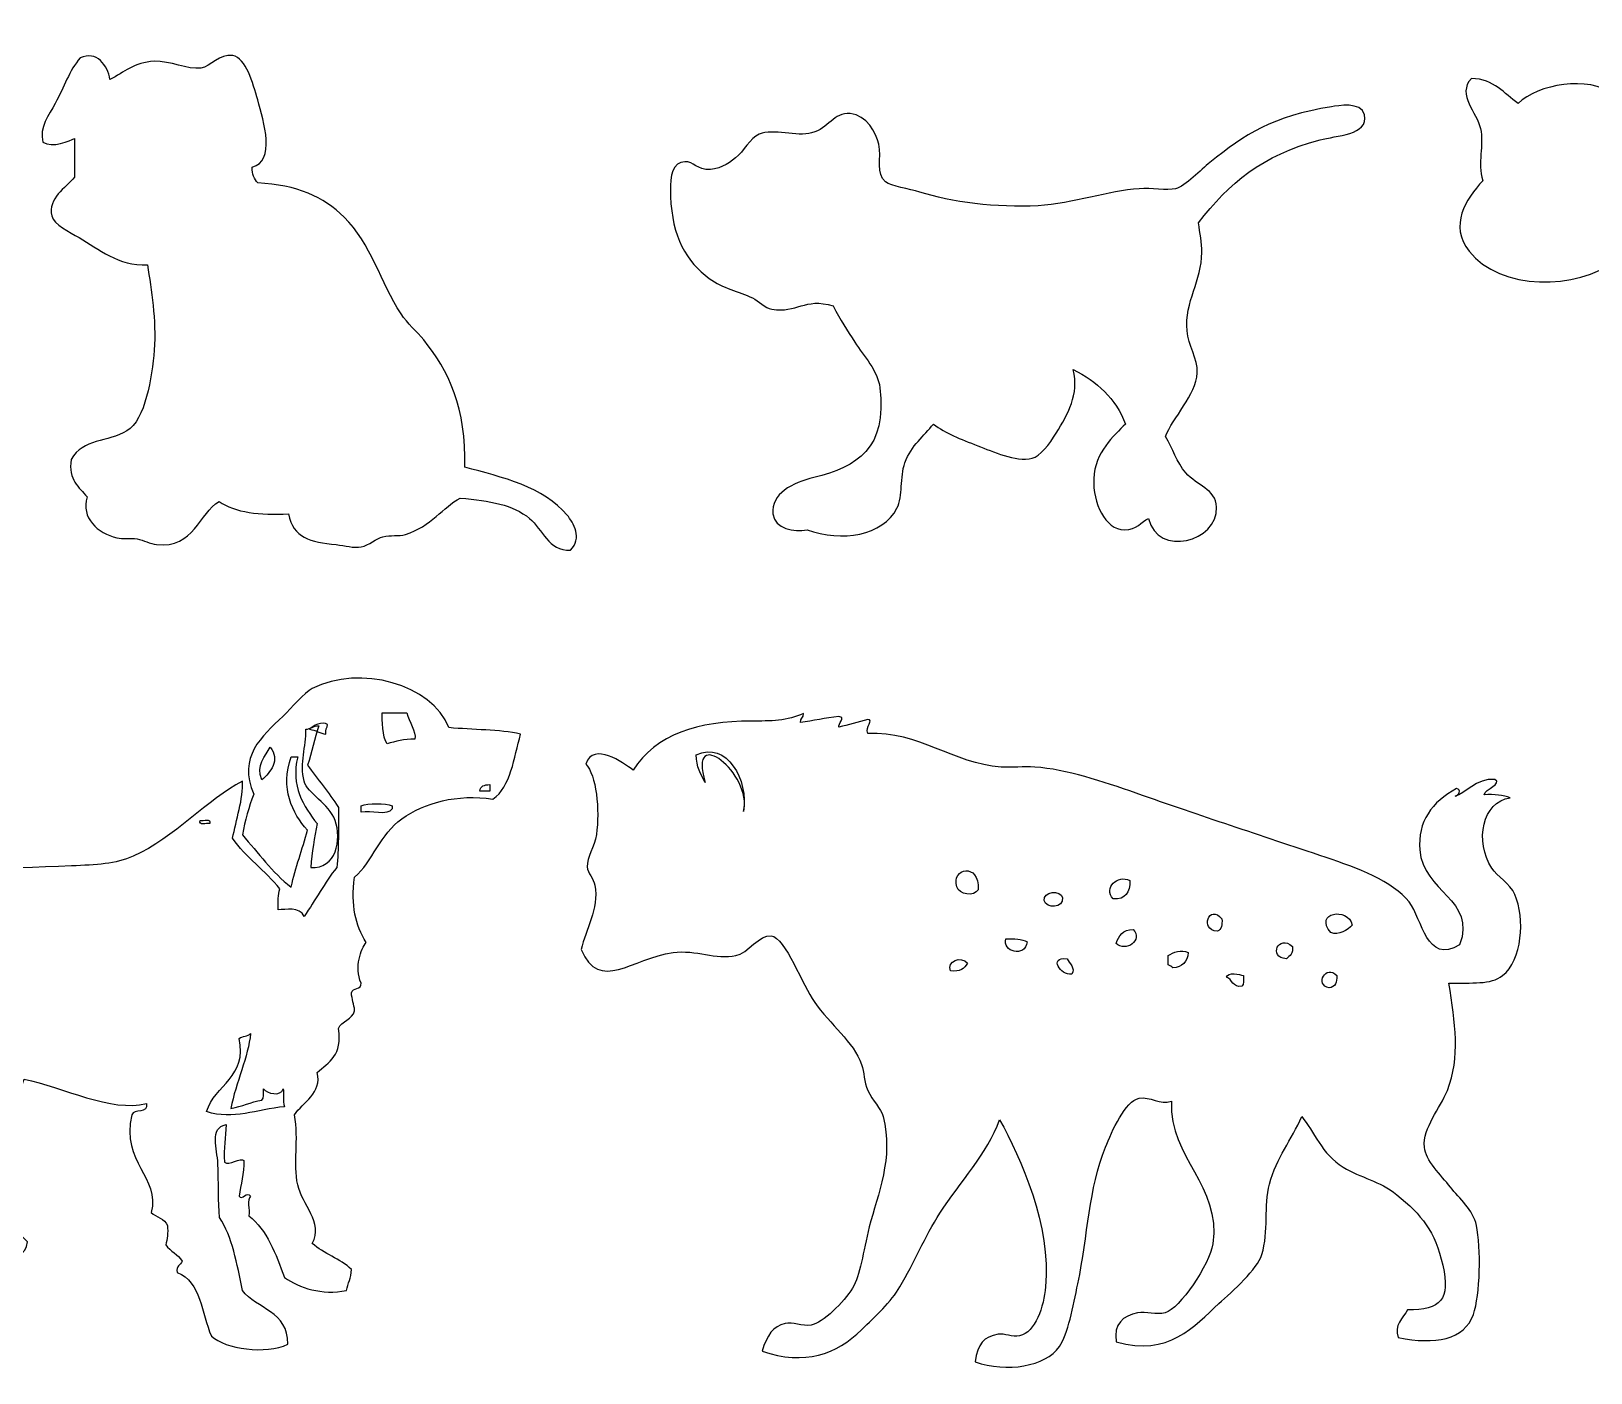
# Model space of a CAD drawing. Header units: centimetres. Extents: x -66 to 65, y -66 to 66.
# Drawn here: x -20.33 to -9.6, y 49.52 to 58.75 of the extents above; entities that cross this region are included whole.
import ezdxf

# ---------------------------------------------------------------- set-up
doc = ezdxf.new("R2010")
doc.units = ezdxf.units.CM
doc.header["$MEASUREMENT"] = 0
doc.layers.add('Layer 1', color=7, linetype='Continuous')

msp = doc.modelspace()

# ---------------------------------------------------------------- linework, layer by layer
at = {"layer": 'Layer 1'}
for points, knots in [([(-6.66315, 56.77375), (-6.68284, 56.62116), (-6.76234, 56.51335), (-6.72575, 56.3669), (-6.72575, 56.3669), (-6.68993, 56.2236), (-6.42024, 56.19564), (-6.4128, 56.03046), (-6.4128, 56.03046), (-6.40978, 55.96402), (-6.46527, 55.94029), (-6.49887, 55.88182), (-6.49887, 55.88182), (-6.53932, 55.81133), (-6.52408, 55.75839), (-6.59274, 55.72535), (-6.59274, 55.72535), (-6.66711, 55.6895), (-6.76019, 55.70442), (-6.81962, 55.73318), (-6.81962, 55.73318), (-7.04549, 55.84235), (-7.03311, 56.24973), (-7.0387, 56.57818), (-7.0387, 56.57818), (-7.16104, 56.65144), (-7.27984, 56.72823), (-7.38298, 56.82072), (-7.38298, 56.82072), (-7.41224, 56.67078), (-7.50027, 56.61202), (-7.50815, 56.46864), (-7.50815, 56.46864), (-7.51331, 56.375), (-7.44396, 56.29817), (-7.46121, 56.19477), (-7.46121, 56.19477), (-7.47677, 56.10148), (-7.61417, 56.02491), (-7.68809, 55.96003), (-7.68809, 55.96003), (-7.77299, 55.8856), (-7.85102, 55.7776), (-7.9463, 55.75662), (-7.9463, 55.75662), (-8.07134, 55.72908), (-8.17392, 55.78906), (-8.18104, 55.85833), (-8.18104, 55.85833), (-8.1907, 55.9522), (-8.07415, 56.04883), (-8.00888, 56.10868), (-8.00888, 56.10868), (-7.89651, 56.21187), (-7.71641, 56.30664), (-7.75853, 56.54683), (-7.75853, 56.54683), (-7.76948, 56.60932), (-7.82523, 56.6402), (-7.8524, 56.6955), (-7.8524, 56.6955), (-7.88682, 56.76554), (-7.89225, 56.82962), (-7.915, 56.93024), (-7.915, 56.93024), (-8.02372, 56.84594), (-8.17942, 56.74088), (-8.36098, 56.70333), (-8.36098, 56.70333), (-8.40517, 56.54334), (-8.47692, 56.41351), (-8.44702, 56.24954), (-8.44702, 56.24954), (-8.42411, 56.12386), (-8.31042, 56.02713), (-8.29838, 55.92093), (-8.29838, 55.92093), (-8.29076, 55.8537), (-8.3224, 55.71966), (-8.36098, 55.67839), (-8.36098, 55.67839), (-8.39032, 55.64693), (-8.43218, 55.64431), (-8.47832, 55.61579), (-8.47832, 55.61579), (-8.63927, 55.51631), (-8.78452, 55.27334), (-8.95563, 55.20897), (-8.95563, 55.20897), (-9.13875, 55.17963), (-9.24458, 55.23291), (-9.32332, 55.32631), (-9.32332, 55.32631), (-9.46982, 55.50001), (-9.31292, 55.57946), (-9.16685, 55.69405), (-9.16685, 55.69405), (-9.08197, 55.76059), (-8.96434, 55.84153), (-8.93994, 55.92096), (-8.93994, 55.92096), (-8.92631, 55.9653), (-8.91724, 56.04727), (-8.93213, 56.10873), (-8.93213, 56.10873), (-8.94838, 56.17578), (-9.0449, 56.22938), (-9.0886, 56.2965), (-9.0886, 56.2965), (-9.17536, 56.42977), (-9.20941, 56.67078), (-9.12773, 56.85202), (-9.12773, 56.85202), (-9.19507, 56.95965), (-9.31445, 57.08245), (-9.42504, 57.1728), (-9.42504, 57.1728), (-9.69007, 56.96383), (-10.223, 56.96481), (-10.43435, 57.2354), (-10.43435, 57.2354), (-10.57283, 57.4128), (-10.45824, 57.59161), (-10.34045, 57.72049), (-10.34045, 57.72049), (-10.37805, 57.84717), (-10.33061, 57.95989), (-10.35609, 58.08043), (-10.35609, 58.08043), (-10.37927, 58.19005), (-10.5222, 58.3094), (-10.41866, 58.42468), (-10.41866, 58.42468), (-10.26049, 58.41854), (-10.19398, 58.3208), (-10.09788, 58.25254), (-10.09788, 58.25254), (-9.95627, 58.38399), (-9.62306, 58.44619), (-9.43285, 58.31514), (-9.43285, 58.31514), (-9.3652, 58.38573), (-9.33858, 58.49736), (-9.19028, 58.48728), (-9.19028, 58.48728), (-9.09744, 58.36401), (-9.23484, 58.24947), (-9.2138, 58.1117), (-9.2138, 58.1117), (-9.20113, 58.02907), (-9.04267, 57.9198), (-8.94776, 57.90829), (-8.94776, 57.90829), (-8.85635, 57.89718), (-8.71818, 57.9366), (-8.59563, 57.95523), (-8.59563, 57.95523), (-8.37767, 57.98841), (-8.12427, 58.03548), (-7.86803, 58.01783), (-7.86803, 58.01783), (-7.70592, 58.00666), (-7.57664, 57.95668), (-7.39855, 57.97089), (-7.39855, 57.97089), (-7.30957, 57.97801), (-7.12952, 58.00029), (-7.0543, 58.02566), (-7.0543, 58.02566), (-6.97458, 58.05257), (-6.83253, 58.18277), (-6.75699, 58.23693), (-6.75699, 58.23693), (-6.54702, 58.38737), (-6.36705, 58.50093), (-6.1154, 58.61245), (-6.1154, 58.61245), (-6.00343, 58.66209), (-5.86516, 58.739), (-5.73985, 58.74546), (-5.73985, 58.74546), (-5.66817, 58.74916), (-5.62166, 58.72395), (-5.6147, 58.68286), (-5.6147, 58.68286), (-5.59877, 58.58896), (-5.80152, 58.53199), (-5.88074, 58.49509), (-5.88074, 58.49509), (-6.09717, 58.39423), (-6.26899, 58.30938), (-6.47539, 58.18995), (-6.47539, 58.18995), (-6.61705, 58.10793), (-6.80234, 58.0376), (-6.79614, 57.83004), (-6.79614, 57.83004), (-6.79326, 57.73326), (-6.71335, 57.63155), (-6.7179, 57.51709), (-6.7179, 57.51709), (-6.72396, 57.36495), (-6.82738, 57.24809), (-6.804, 57.07111), (-6.804, 57.07111), (-6.78843, 56.95319), (-6.70119, 56.90208), (-6.66315, 56.77375)], [0, 0, 0, 0, 0.01886792, 0.01886792, 0.01886792, 0.01886792, 0.03773585, 0.03773585, 0.03773585, 0.03773585, 0.05660377, 0.05660377, 0.05660377, 0.05660377, 0.0754717, 0.0754717, 0.0754717, 0.0754717, 0.09433962, 0.09433962, 0.09433962, 0.09433962, 0.11320755, 0.11320755, 0.11320755, 0.11320755, 0.13207547, 0.13207547, 0.13207547, 0.13207547, 0.1509434, 0.1509434, 0.1509434, 0.1509434, 0.16981132, 0.16981132, 0.16981132, 0.16981132, 0.18867925, 0.18867925, 0.18867925, 0.18867925, 0.20754717, 0.20754717, 0.20754717, 0.20754717, 0.22641509, 0.22641509, 0.22641509, 0.22641509, 0.24528302, 0.24528302, 0.24528302, 0.24528302, 0.26415094, 0.26415094, 0.26415094, 0.26415094, 0.28301887, 0.28301887, 0.28301887, 0.28301887, 0.30188679, 0.30188679, 0.30188679, 0.30188679, 0.32075472, 0.32075472, 0.32075472, 0.32075472, 0.33962264, 0.33962264, 0.33962264, 0.33962264, 0.35849057, 0.35849057, 0.35849057, 0.35849057, 0.37735849, 0.37735849, 0.37735849, 0.37735849, 0.39622642, 0.39622642, 0.39622642, 0.39622642, 0.41509434, 0.41509434, 0.41509434, 0.41509434, 0.43396226, 0.43396226, 0.43396226, 0.43396226, 0.45283019, 0.45283019, 0.45283019, 0.45283019, 0.47169811, 0.47169811, 0.47169811, 0.47169811, 0.49056604, 0.49056604, 0.49056604, 0.49056604, 0.50943396, 0.50943396, 0.50943396, 0.50943396, 0.52830189, 0.52830189, 0.52830189, 0.52830189, 0.54716981, 0.54716981, 0.54716981, 0.54716981, 0.56603774, 0.56603774, 0.56603774, 0.56603774, 0.58490566, 0.58490566, 0.58490566, 0.58490566, 0.60377358, 0.60377358, 0.60377358, 0.60377358, 0.62264151, 0.62264151, 0.62264151, 0.62264151, 0.64150943, 0.64150943, 0.64150943, 0.64150943, 0.66037736, 0.66037736, 0.66037736, 0.66037736, 0.67924528, 0.67924528, 0.67924528, 0.67924528, 0.69811321, 0.69811321, 0.69811321, 0.69811321, 0.71698113, 0.71698113, 0.71698113, 0.71698113, 0.73584906, 0.73584906, 0.73584906, 0.73584906, 0.75471698, 0.75471698, 0.75471698, 0.75471698, 0.77358491, 0.77358491, 0.77358491, 0.77358491, 0.79245283, 0.79245283, 0.79245283, 0.79245283, 0.81132075, 0.81132075, 0.81132075, 0.81132075, 0.83018868, 0.83018868, 0.83018868, 0.83018868, 0.8490566, 0.8490566, 0.8490566, 0.8490566, 0.86792453, 0.86792453, 0.86792453, 0.86792453, 0.88679245, 0.88679245, 0.88679245, 0.88679245, 0.90566038, 0.90566038, 0.90566038, 0.90566038, 0.9245283, 0.9245283, 0.9245283, 0.9245283, 0.94339623, 0.94339623, 0.94339623, 0.94339623, 0.96226415, 0.96226415, 0.96226415, 0.96226415, 1, 1, 1, 1]), ([(-19.7842, 58.41681), (-19.68461, 58.46605), (-19.61939, 58.53643), (-19.47906, 58.54198), (-19.47906, 58.54198), (-19.36796, 58.5464), (-19.25012, 58.48271), (-19.15828, 58.49507), (-19.15828, 58.49507), (-19.08851, 58.50444), (-19.03043, 58.5972), (-18.93923, 58.58111), (-18.93923, 58.58111), (-18.84811, 58.56508), (-18.80001, 58.39267), (-18.76709, 58.27599), (-18.76709, 58.27599), (-18.72476, 58.12581), (-18.64155, 57.85274), (-18.80622, 57.81437), (-18.80622, 57.81437), (-18.80715, 57.76389), (-18.7895, 57.73198), (-18.76709, 57.70483), (-18.76709, 57.70483), (-18.49674, 57.69216), (-18.31275, 57.60887), (-18.17247, 57.47009), (-18.17247, 57.47009), (-17.98972, 57.28933), (-17.92138, 57.01995), (-17.78126, 56.80506), (-17.78126, 56.80506), (-17.73652, 56.73643), (-17.67244, 56.68372), (-17.62479, 56.62509), (-17.62479, 56.62509), (-17.45665, 56.41808), (-17.32951, 56.15381), (-17.34311, 55.74879), (-17.34311, 55.74879), (-17.08676, 55.68288), (-16.79833, 55.61216), (-16.63897, 55.42018), (-16.63897, 55.42018), (-16.5933, 55.3652), (-16.53258, 55.26222), (-16.61545, 55.17764), (-16.61545, 55.17764), (-16.76732, 55.17359), (-16.80825, 55.32255), (-16.89713, 55.39674), (-16.89713, 55.39674), (-17.01339, 55.49371), (-17.16695, 55.51623), (-17.37439, 55.53758), (-17.37439, 55.53758), (-17.49231, 55.47638), (-17.5746, 55.34065), (-17.74997, 55.2872), (-17.74997, 55.2872), (-17.79855, 55.27238), (-17.8521, 55.2849), (-17.90644, 55.27156), (-17.90644, 55.27156), (-17.95174, 55.26042), (-18.00108, 55.2102), (-18.05508, 55.20113), (-18.05508, 55.20113), (-18.10723, 55.19232), (-18.16623, 55.21013), (-18.22722, 55.21677), (-18.22722, 55.21677), (-18.40714, 55.23632), (-18.52326, 55.26191), (-18.55583, 55.42804), (-18.55583, 55.42804), (-18.75218, 55.41947), (-18.92323, 55.43619), (-19.03309, 55.51408), (-19.03309, 55.51408), (-19.16686, 55.43518), (-19.20528, 55.18991), (-19.46343, 55.21677), (-19.46343, 55.21677), (-19.50759, 55.22137), (-19.55053, 55.24807), (-19.59644, 55.2559), (-19.59644, 55.2559), (-19.64621, 55.26445), (-19.69375, 55.25315), (-19.73728, 55.26373), (-19.73728, 55.26373), (-19.86746, 55.29532), (-19.98506, 55.39846), (-19.94069, 55.54541), (-19.94069, 55.54541), (-19.99583, 55.61288), (-20.07174, 55.65952), (-20.05025, 55.80359), (-20.05025, 55.80359), (-19.96783, 55.94723), (-19.80062, 55.91905), (-19.6669, 55.9992), (-19.6669, 55.9992), (-19.54204, 56.07402), (-19.4927, 56.36792), (-19.47907, 56.55472), (-19.47907, 56.55472), (-19.46375, 56.76506), (-19.49838, 56.96649), (-19.52601, 57.14154), (-19.52601, 57.14154), (-19.72662, 57.13342), (-19.86208, 57.24997), (-19.99549, 57.32931), (-19.99549, 57.32931), (-20.06148, 57.3686), (-20.16929, 57.4176), (-20.18326, 57.47801), (-20.18326, 57.47801), (-20.21152, 57.60051), (-20.09097, 57.67052), (-20.02679, 57.74402), (-20.02679, 57.74402), (-20.02679, 57.83268), (-20.02679, 57.92134), (-20.02679, 58.01006), (-20.02679, 58.01006), (-20.05952, 57.99662), (-20.17768, 57.94132), (-20.24584, 57.98656), (-20.24584, 57.98656), (-20.27026, 58.08348), (-20.20367, 58.17481), (-20.1598, 58.2526), (-20.1598, 58.2526), (-20.09693, 58.36402), (-20.06537, 58.47927), (-19.98764, 58.56558), (-19.98764, 58.56558), (-19.87742, 58.61811), (-19.79585, 58.51413), (-19.7842, 58.41681)], [0, 0, 0, 0, 0.02702703, 0.02702703, 0.02702703, 0.02702703, 0.05405405, 0.05405405, 0.05405405, 0.05405405, 0.08108108, 0.08108108, 0.08108108, 0.08108108, 0.10810811, 0.10810811, 0.10810811, 0.10810811, 0.13513514, 0.13513514, 0.13513514, 0.13513514, 0.16216216, 0.16216216, 0.16216216, 0.16216216, 0.18918919, 0.18918919, 0.18918919, 0.18918919, 0.21621622, 0.21621622, 0.21621622, 0.21621622, 0.24324324, 0.24324324, 0.24324324, 0.24324324, 0.27027027, 0.27027027, 0.27027027, 0.27027027, 0.2972973, 0.2972973, 0.2972973, 0.2972973, 0.32432432, 0.32432432, 0.32432432, 0.32432432, 0.35135135, 0.35135135, 0.35135135, 0.35135135, 0.37837838, 0.37837838, 0.37837838, 0.37837838, 0.40540541, 0.40540541, 0.40540541, 0.40540541, 0.43243243, 0.43243243, 0.43243243, 0.43243243, 0.45945946, 0.45945946, 0.45945946, 0.45945946, 0.48648649, 0.48648649, 0.48648649, 0.48648649, 0.51351351, 0.51351351, 0.51351351, 0.51351351, 0.54054054, 0.54054054, 0.54054054, 0.54054054, 0.56756757, 0.56756757, 0.56756757, 0.56756757, 0.59459459, 0.59459459, 0.59459459, 0.59459459, 0.62162162, 0.62162162, 0.62162162, 0.62162162, 0.64864865, 0.64864865, 0.64864865, 0.64864865, 0.67567568, 0.67567568, 0.67567568, 0.67567568, 0.7027027, 0.7027027, 0.7027027, 0.7027027, 0.72972973, 0.72972973, 0.72972973, 0.72972973, 0.75675676, 0.75675676, 0.75675676, 0.75675676, 0.78378378, 0.78378378, 0.78378378, 0.78378378, 0.81081081, 0.81081081, 0.81081081, 0.81081081, 0.83783784, 0.83783784, 0.83783784, 0.83783784, 0.86486486, 0.86486486, 0.86486486, 0.86486486, 0.89189189, 0.89189189, 0.89189189, 0.89189189, 0.91891892, 0.91891892, 0.91891892, 0.91891892, 0.94594595, 0.94594595, 0.94594595, 0.94594595, 1, 1, 1, 1]), ([(-12.29655, 57.43098), (-12.28501, 57.35613), (-12.2734, 57.29554), (-12.27308, 57.22757), (-12.27308, 57.22757), (-12.27213, 57.03122), (-12.3914, 56.89139), (-12.37476, 56.68771), (-12.37476, 56.68771), (-12.36685, 56.59061), (-12.2993, 56.4953), (-12.30438, 56.3982), (-12.30438, 56.3982), (-12.31229, 56.24694), (-12.47371, 56.08885), (-12.52343, 55.96002), (-12.52343, 55.96002), (-12.46824, 55.87519), (-12.4498, 55.78709), (-12.38259, 55.70967), (-12.38259, 55.70967), (-12.30782, 55.62352), (-12.1769, 55.60053), (-12.17137, 55.47493), (-12.17137, 55.47493), (-12.16073, 55.23487), (-12.57597, 55.12825), (-12.64079, 55.39669), (-12.64079, 55.39669), (-12.68767, 55.37568), (-12.72136, 55.31649), (-12.8051, 55.31845), (-12.8051, 55.31845), (-12.93887, 55.32155), (-13.02304, 55.50432), (-13.01637, 55.6705), (-13.01637, 55.6705), (-13.00899, 55.8537), (-12.87757, 55.96726), (-12.79729, 56.04608), (-12.79729, 56.04608), (-12.86402, 56.22449), (-12.99493, 56.33874), (-13.15718, 56.4216), (-13.15718, 56.4216), (-13.11583, 56.24568), (-13.19335, 56.11918), (-13.27458, 55.98348), (-13.27458, 55.98348), (-13.3185, 55.91006), (-13.38965, 55.82275), (-13.43889, 55.81134), (-13.43889, 55.81134), (-13.55835, 55.78369), (-13.70985, 55.8578), (-13.81444, 55.89738), (-13.81444, 55.89738), (-13.93345, 55.94247), (-14.03489, 55.98342), (-14.11958, 56.04608), (-14.11958, 56.04608), (-14.18223, 55.96319), (-14.27185, 55.90088), (-14.31519, 55.78004), (-14.31519, 55.78004), (-14.35141, 55.67905), (-14.32662, 55.55239), (-14.36996, 55.46709), (-14.36996, 55.46709), (-14.46606, 55.27789), (-14.75017, 55.23346), (-14.98805, 55.31842), (-14.98805, 55.31842), (-15.07782, 55.30294), (-15.21051, 55.3226), (-15.22276, 55.42796), (-15.22276, 55.42796), (-15.23922, 55.56909), (-15.08912, 55.64082), (-14.94108, 55.67831), (-14.94108, 55.67831), (-14.64091, 55.75438), (-14.43808, 55.87712), (-14.48729, 56.2964), (-14.48729, 56.2964), (-14.50084, 56.41171), (-14.59961, 56.51542), (-14.6594, 56.60938), (-14.6594, 56.60938), (-14.71134, 56.69092), (-14.76116, 56.76152), (-14.8081, 56.85973), (-14.8081, 56.85973), (-15.0076, 56.91889), (-15.05773, 56.80676), (-15.23059, 56.83626), (-15.23059, 56.83626), (-15.27827, 56.84438), (-15.32044, 56.89423), (-15.3636, 56.9145), (-15.3636, 56.9145), (-15.45962, 56.95959), (-15.56672, 56.97861), (-15.66091, 57.04751), (-15.66091, 57.04751), (-15.81701, 57.1617), (-15.9183, 57.33554), (-15.92695, 57.61086), (-15.92695, 57.61086), (-15.93013, 57.71233), (-15.9293, 57.82364), (-15.85652, 57.8456), (-15.85652, 57.8456), (-15.77902, 57.86896), (-15.76323, 57.80639), (-15.68438, 57.79864), (-15.68438, 57.79864), (-15.60016, 57.79038), (-15.53142, 57.83722), (-15.48097, 57.8769), (-15.48097, 57.8769), (-15.42316, 57.92233), (-15.38326, 58.01313), (-15.31666, 58.04121), (-15.31666, 58.04121), (-15.22178, 58.08116), (-15.05803, 58.02145), (-14.95672, 58.04902), (-14.95672, 58.04902), (-14.84147, 58.08045), (-14.80562, 58.19168), (-14.69073, 58.18203), (-14.69073, 58.18203), (-14.57889, 58.17266), (-14.51256, 58.05029), (-14.49512, 57.97079), (-14.49512, 57.97079), (-14.47438, 57.87631), (-14.51629, 57.76801), (-14.44816, 57.71261), (-14.44816, 57.71261), (-14.41228, 57.6834), (-14.28277, 57.66424), (-14.21345, 57.64218), (-14.21345, 57.64218), (-13.9993, 57.57408), (-13.68513, 57.53248), (-13.39972, 57.54831), (-13.39972, 57.54831), (-13.15633, 57.56178), (-12.91477, 57.65253), (-12.70336, 57.66565), (-12.70336, 57.66565), (-12.62232, 57.67068), (-12.51215, 57.65189), (-12.45301, 57.66565), (-12.45301, 57.66565), (-12.38887, 57.68057), (-12.27516, 57.80027), (-12.21827, 57.84562), (-12.21827, 57.84562), (-11.97377, 58.04046), (-11.78753, 58.16444), (-11.3811, 58.229), (-11.3811, 58.229), (-11.33943, 58.23561), (-11.17499, 58.26779), (-11.15419, 58.17423), (-11.15419, 58.17423), (-11.1227, 58.0326), (-11.35197, 58.03091), (-11.45931, 58.00209), (-11.45931, 58.00209), (-11.86181, 57.89416), (-12.08356, 57.70411), (-12.29655, 57.43098)], [0, 0, 0, 0, 0.02222222, 0.02222222, 0.02222222, 0.02222222, 0.04444444, 0.04444444, 0.04444444, 0.04444444, 0.06666667, 0.06666667, 0.06666667, 0.06666667, 0.08888889, 0.08888889, 0.08888889, 0.08888889, 0.11111111, 0.11111111, 0.11111111, 0.11111111, 0.13333333, 0.13333333, 0.13333333, 0.13333333, 0.15555556, 0.15555556, 0.15555556, 0.15555556, 0.17777778, 0.17777778, 0.17777778, 0.17777778, 0.2, 0.2, 0.2, 0.2, 0.22222222, 0.22222222, 0.22222222, 0.22222222, 0.24444444, 0.24444444, 0.24444444, 0.24444444, 0.26666667, 0.26666667, 0.26666667, 0.26666667, 0.28888889, 0.28888889, 0.28888889, 0.28888889, 0.31111111, 0.31111111, 0.31111111, 0.31111111, 0.33333333, 0.33333333, 0.33333333, 0.33333333, 0.35555556, 0.35555556, 0.35555556, 0.35555556, 0.37777778, 0.37777778, 0.37777778, 0.37777778, 0.4, 0.4, 0.4, 0.4, 0.42222222, 0.42222222, 0.42222222, 0.42222222, 0.44444444, 0.44444444, 0.44444444, 0.44444444, 0.46666667, 0.46666667, 0.46666667, 0.46666667, 0.48888889, 0.48888889, 0.48888889, 0.48888889, 0.51111111, 0.51111111, 0.51111111, 0.51111111, 0.53333333, 0.53333333, 0.53333333, 0.53333333, 0.55555556, 0.55555556, 0.55555556, 0.55555556, 0.57777778, 0.57777778, 0.57777778, 0.57777778, 0.6, 0.6, 0.6, 0.6, 0.62222222, 0.62222222, 0.62222222, 0.62222222, 0.64444444, 0.64444444, 0.64444444, 0.64444444, 0.66666667, 0.66666667, 0.66666667, 0.66666667, 0.68888889, 0.68888889, 0.68888889, 0.68888889, 0.71111111, 0.71111111, 0.71111111, 0.71111111, 0.73333333, 0.73333333, 0.73333333, 0.73333333, 0.75555556, 0.75555556, 0.75555556, 0.75555556, 0.77777778, 0.77777778, 0.77777778, 0.77777778, 0.8, 0.8, 0.8, 0.8, 0.82222222, 0.82222222, 0.82222222, 0.82222222, 0.84444444, 0.84444444, 0.84444444, 0.84444444, 0.86666667, 0.86666667, 0.86666667, 0.86666667, 0.88888889, 0.88888889, 0.88888889, 0.88888889, 0.91111111, 0.91111111, 0.91111111, 0.91111111, 0.93333333, 0.93333333, 0.93333333, 0.93333333, 0.95555556, 0.95555556, 0.95555556, 0.95555556, 1, 1, 1, 1]), ([(-17.45135, 53.95782), (-17.28776, 53.94229), (-17.10514, 53.94581), (-16.95885, 53.91305), (-16.95885, 53.91305), (-17.00595, 53.7475), (-17.0246, 53.55348), (-17.14911, 53.46532), (-17.14911, 53.46532), (-17.39499, 53.50525), (-17.62211, 53.43928), (-17.77591, 53.33102), (-17.77591, 53.33102), (-17.9217, 53.22841), (-17.97919, 53.03455), (-18.10053, 52.92806), (-18.10053, 52.92806), (-18.12807, 52.73179), (-18.09434, 52.6004), (-18.02219, 52.48036), (-18.02219, 52.48036), (-18.05555, 52.43501), (-18.10434, 52.31111), (-18.05577, 52.20054), (-18.05577, 52.20054), (-18.05135, 52.15133), (-18.1161, 52.1713), (-18.12292, 52.13336), (-18.12292, 52.13336), (-18.11977, 52.08804), (-18.10371, 52.05557), (-18.10054, 52.01025), (-18.10054, 52.01025), (-18.11602, 51.94738), (-18.18973, 51.94275), (-18.21246, 51.88714), (-18.21246, 51.88714), (-18.18055, 51.70598), (-18.27895, 51.65513), (-18.35798, 51.58493), (-18.35798, 51.58493), (-18.32237, 51.44383), (-18.45807, 51.37985), (-18.51467, 51.29391), (-18.51467, 51.29391), (-18.48149, 51.11706), (-18.52507, 50.96376), (-18.49229, 50.81261), (-18.49229, 50.81261), (-18.46252, 50.67526), (-18.31282, 50.55422), (-18.39154, 50.40968), (-18.39154, 50.40968), (-18.31391, 50.33806), (-18.19829, 50.30443), (-18.12291, 50.23058), (-18.12291, 50.23058), (-18.12265, 50.1706), (-18.14683, 50.13509), (-18.15651, 50.08506), (-18.15651, 50.08506), (-18.32603, 50.05183), (-18.48197, 50.10363), (-18.58185, 50.1746), (-18.58185, 50.1746), (-18.64315, 50.33716), (-18.70255, 50.50163), (-18.8281, 50.59994), (-18.8281, 50.59994), (-18.82096, 50.64129), (-18.8426, 50.71144), (-18.81691, 50.73427), (-18.81691, 50.73427), (-18.83972, 50.77316), (-18.87549, 50.70175), (-18.89525, 50.73427), (-18.89525, 50.73427), (-18.88287, 50.81515), (-18.86263, 50.88818), (-18.86167, 50.98052), (-18.86167, 50.98052), (-18.88453, 51.00251), (-18.96478, 50.94054), (-18.99597, 50.96933), (-18.99597, 50.96933), (-19.00367, 51.06656), (-18.98502, 51.13747), (-18.98478, 51.22677), (-18.98478, 51.22677), (-19.10035, 51.20685), (-19.04537, 51.0577), (-19.04074, 50.95814), (-19.04074, 50.95814), (-19.03492, 50.83294), (-19.04156, 50.68951), (-19.02955, 50.58878), (-19.02955, 50.58878), (-18.94285, 50.45535), (-18.90914, 50.2689), (-18.87284, 50.08509), (-18.87284, 50.08509), (-18.77404, 49.95629), (-18.55693, 49.94581), (-18.55941, 49.71573), (-18.55941, 49.71573), (-18.71051, 49.64395), (-18.98962, 49.6821), (-19.08551, 49.77169), (-19.08551, 49.77169), (-19.15404, 49.92703), (-19.15663, 50.1483), (-19.32057, 50.20823), (-19.32057, 50.20823), (-19.33197, 50.25694), (-19.29739, 50.25969), (-19.28697, 50.28657), (-19.28697, 50.28657), (-19.31279, 50.33539), (-19.36978, 50.35301), (-19.39889, 50.39849), (-19.39889, 50.39849), (-19.39127, 50.43939), (-19.38328, 50.47988), (-19.3877, 50.53282), (-19.3877, 50.53282), (-19.40731, 50.58037), (-19.46514, 50.58971), (-19.49962, 50.62236), (-19.49962, 50.62236), (-19.43898, 50.86707), (-19.70798, 50.96253), (-19.63392, 51.29395), (-19.63392, 51.29395), (-19.62003, 51.33972), (-19.51634, 51.29575), (-19.53319, 51.37229), (-19.53319, 51.37229), (-19.77274, 51.30855), (-20.10876, 51.48437), (-20.37266, 51.54017), (-20.37266, 51.54017), (-20.4428, 51.3566), (-20.54125, 51.20134), (-20.70844, 51.11483), (-20.70844, 51.11483), (-20.69119, 50.97539), (-20.68206, 50.82781), (-20.67486, 50.67829), (-20.67486, 50.67829), (-20.5798, 50.57934), (-20.44584, 50.51928), (-20.35024, 50.42085), (-20.35024, 50.42085), (-20.3644, 50.23683), (-20.71436, 50.28364), (-20.80916, 50.36489), (-20.80916, 50.36489), (-20.86837, 50.58923), (-20.94931, 50.79185), (-21.0666, 50.95811), (-21.0666, 50.95811), (-21.04176, 51.09744), (-21.02792, 51.24775), (-20.99942, 51.38345), (-20.99942, 51.38345), (-21.01133, 51.40885), (-21.06977, 51.38771), (-21.10017, 51.39464), (-21.10017, 51.39464), (-21.10623, 51.45293), (-21.07866, 51.47761), (-21.07779, 51.52897), (-21.07779, 51.52897), (-21.10383, 51.5477), (-21.13809, 51.55821), (-21.17852, 51.56255), (-21.17852, 51.56255), (-21.17429, 51.62176), (-21.13907, 51.64997), (-21.12256, 51.69688), (-21.12256, 51.69688), (-21.26239, 51.6696), (-21.32767, 51.53117), (-21.40238, 51.43944), (-21.40238, 51.43944), (-21.48276, 51.34075), (-21.56711, 51.25061), (-21.63744, 51.14842), (-21.63744, 51.14842), (-22.02193, 51.10384), (-22.3442, 50.99705), (-22.61124, 50.83502), (-22.61124, 50.83502), (-22.68868, 50.57393), (-22.8487, 50.23214), (-22.51049, 50.14104), (-22.51049, 50.14104), (-22.48162, 50.07534), (-22.50877, 49.97753), (-22.54407, 49.93956), (-22.54407, 49.93956), (-22.72475, 49.9062), (-22.92319, 49.94715), (-22.98061, 50.07389), (-22.98061, 50.07389), (-22.9768, 50.19462), (-22.92081, 50.29794), (-22.91346, 50.43206), (-22.91346, 50.43206), (-22.90515, 50.58359), (-22.96132, 50.75356), (-22.93584, 50.89098), (-22.93584, 50.89098), (-22.90869, 51.03737), (-22.74203, 51.09482), (-22.70078, 51.21557), (-22.70078, 51.21557), (-22.7664, 51.30278), (-22.67903, 51.36141), (-22.64482, 51.43943), (-22.64482, 51.43943), (-22.67043, 51.46427), (-22.71687, 51.41501), (-22.76796, 51.42824), (-22.76796, 51.42824), (-22.70819, 51.51397), (-22.63842, 51.58972), (-22.56648, 51.6633), (-22.56648, 51.6633), (-22.58217, 51.68119), (-22.60506, 51.6919), (-22.63363, 51.69688), (-22.63363, 51.69688), (-22.60987, 51.78504), (-22.51293, 51.80004), (-22.53288, 51.93194), (-22.53288, 51.93194), (-22.5745, 51.9508), (-22.65639, 51.91392), (-22.71198, 51.90956), (-22.71198, 51.90956), (-22.68343, 51.97057), (-22.63218, 52.00886), (-22.60006, 52.06627), (-22.60006, 52.06627), (-22.73034, 52.04484), (-22.85811, 51.87934), (-23.0254, 51.84241), (-23.0254, 51.84241), (-23.14449, 51.81614), (-23.43937, 51.80547), (-23.56266, 51.83122), (-23.56266, 51.83122), (-23.71948, 51.86398), (-23.82671, 52.03847), (-23.96562, 52.07747), (-23.96562, 52.07747), (-23.96562, 52.11851), (-23.96562, 52.15957), (-23.96562, 52.20061), (-23.96562, 52.20061), (-23.76925, 52.14502), (-23.55705, 52.12732), (-23.34999, 52.20061), (-23.34999, 52.20061), (-23.21431, 52.24863), (-23.07125, 52.37193), (-22.93584, 52.45805), (-22.93584, 52.45805), (-22.73081, 52.58841), (-22.6167, 52.69901), (-22.34262, 52.74907), (-22.34262, 52.74907), (-22.28343, 52.75989), (-22.20467, 52.7832), (-22.15236, 52.78265), (-22.15236, 52.78265), (-22.0638, 52.78172), (-21.94945, 52.70481), (-21.86132, 52.7155), (-21.86132, 52.7155), (-21.72474, 52.73204), (-21.65508, 52.90984), (-21.52554, 52.96175), (-21.52554, 52.96175), (-21.0435, 52.97863), (-20.51634, 52.98472), (-20.04805, 53.00652), (-20.04805, 53.00652), (-19.8757, 53.01454), (-19.74608, 53.01821), (-19.62273, 53.0737), (-19.62273, 53.0737), (-19.34058, 53.20054), (-19.10952, 53.46637), (-18.87279, 53.58858), (-18.87279, 53.58858), (-18.86446, 53.47195), (-18.91713, 53.31958), (-18.93994, 53.19681), (-18.93994, 53.19681), (-18.84924, 53.06362), (-18.71541, 52.97363), (-18.61532, 52.84984), (-18.61532, 52.84984), (-18.62474, 52.80703), (-18.62995, 52.75999), (-18.62651, 52.70432), (-18.62651, 52.70432), (-18.57391, 52.70583), (-18.47893, 52.72805), (-18.44741, 52.65955), (-18.44741, 52.65955), (-18.36994, 52.76864), (-18.30745, 52.89267), (-18.22355, 52.99533), (-18.22355, 52.99533), (-18.20916, 53.1227), (-18.21191, 53.26722), (-18.21236, 53.40946), (-18.21236, 53.40946), (-18.2771, 53.51262), (-18.35484, 53.60279), (-18.42503, 53.7005), (-18.42503, 53.7005), (-18.39235, 53.78347), (-18.37658, 53.88338), (-18.34666, 53.96913), (-18.34666, 53.96913), (-18.38698, 53.97212), (-18.40061, 53.94844), (-18.43622, 53.94675), (-18.43622, 53.94675), (-18.43212, 53.82425), (-18.48009, 53.71754), (-18.44741, 53.58858), (-18.44741, 53.58858), (-18.42677, 53.50714), (-18.27599, 53.43483), (-18.23474, 53.31995), (-18.23474, 53.31995), (-18.18741, 53.188), (-18.22752, 52.9821), (-18.40264, 52.99536), (-18.40264, 52.99536), (-18.3938, 53.10217), (-18.37743, 53.20144), (-18.3579, 53.29757), (-18.3579, 53.29757), (-18.45185, 53.41327), (-18.54115, 53.5598), (-18.4922, 53.75649), (-18.4922, 53.75649), (-18.50712, 53.75649), (-18.52205, 53.75649), (-18.53697, 53.75649), (-18.53697, 53.75649), (-18.6141, 53.54398), (-18.52848, 53.36472), (-18.42505, 53.2528), (-18.42505, 53.2528), (-18.45971, 53.11956), (-18.50662, 52.99861), (-18.53697, 52.86103), (-18.53697, 52.86103), (-18.66826, 52.96104), (-18.76314, 53.09751), (-18.87275, 53.21922), (-18.87275, 53.21922), (-18.8532, 53.31905), (-18.82777, 53.413), (-18.79438, 53.49904), (-18.79438, 53.49904), (-18.90508, 53.76079), (-18.74144, 53.89324), (-18.59293, 54.0363), (-18.59293, 54.0363), (-18.53271, 54.0943), (-18.44781, 54.19775), (-18.39145, 54.22656), (-18.39145, 54.22656), (-18.0642, 54.39401), (-17.56829, 54.25682), (-17.45135, 53.95782)], [0, 0, 0, 0, 0.01030928, 0.01030928, 0.01030928, 0.01030928, 0.02061856, 0.02061856, 0.02061856, 0.02061856, 0.03092784, 0.03092784, 0.03092784, 0.03092784, 0.04123711, 0.04123711, 0.04123711, 0.04123711, 0.05154639, 0.05154639, 0.05154639, 0.05154639, 0.06185567, 0.06185567, 0.06185567, 0.06185567, 0.07216495, 0.07216495, 0.07216495, 0.07216495, 0.08247423, 0.08247423, 0.08247423, 0.08247423, 0.09278351, 0.09278351, 0.09278351, 0.09278351, 0.10309278, 0.10309278, 0.10309278, 0.10309278, 0.11340206, 0.11340206, 0.11340206, 0.11340206, 0.12371134, 0.12371134, 0.12371134, 0.12371134, 0.13402062, 0.13402062, 0.13402062, 0.13402062, 0.1443299, 0.1443299, 0.1443299, 0.1443299, 0.15463918, 0.15463918, 0.15463918, 0.15463918, 0.16494845, 0.16494845, 0.16494845, 0.16494845, 0.17525773, 0.17525773, 0.17525773, 0.17525773, 0.18556701, 0.18556701, 0.18556701, 0.18556701, 0.19587629, 0.19587629, 0.19587629, 0.19587629, 0.20618557, 0.20618557, 0.20618557, 0.20618557, 0.21649485, 0.21649485, 0.21649485, 0.21649485, 0.22680412, 0.22680412, 0.22680412, 0.22680412, 0.2371134, 0.2371134, 0.2371134, 0.2371134, 0.24742268, 0.24742268, 0.24742268, 0.24742268, 0.25773196, 0.25773196, 0.25773196, 0.25773196, 0.26804124, 0.26804124, 0.26804124, 0.26804124, 0.27835052, 0.27835052, 0.27835052, 0.27835052, 0.28865979, 0.28865979, 0.28865979, 0.28865979, 0.29896907, 0.29896907, 0.29896907, 0.29896907, 0.30927835, 0.30927835, 0.30927835, 0.30927835, 0.31958763, 0.31958763, 0.31958763, 0.31958763, 0.32989691, 0.32989691, 0.32989691, 0.32989691, 0.34020619, 0.34020619, 0.34020619, 0.34020619, 0.35051546, 0.35051546, 0.35051546, 0.35051546, 0.36082474, 0.36082474, 0.36082474, 0.36082474, 0.37113402, 0.37113402, 0.37113402, 0.37113402, 0.3814433, 0.3814433, 0.3814433, 0.3814433, 0.39175258, 0.39175258, 0.39175258, 0.39175258, 0.40206186, 0.40206186, 0.40206186, 0.40206186, 0.41237113, 0.41237113, 0.41237113, 0.41237113, 0.42268041, 0.42268041, 0.42268041, 0.42268041, 0.43298969, 0.43298969, 0.43298969, 0.43298969, 0.44329897, 0.44329897, 0.44329897, 0.44329897, 0.45360825, 0.45360825, 0.45360825, 0.45360825, 0.46391753, 0.46391753, 0.46391753, 0.46391753, 0.4742268, 0.4742268, 0.4742268, 0.4742268, 0.48453608, 0.48453608, 0.48453608, 0.48453608, 0.49484536, 0.49484536, 0.49484536, 0.49484536, 0.50515464, 0.50515464, 0.50515464, 0.50515464, 0.51546392, 0.51546392, 0.51546392, 0.51546392, 0.5257732, 0.5257732, 0.5257732, 0.5257732, 0.53608247, 0.53608247, 0.53608247, 0.53608247, 0.54639175, 0.54639175, 0.54639175, 0.54639175, 0.55670103, 0.55670103, 0.55670103, 0.55670103, 0.56701031, 0.56701031, 0.56701031, 0.56701031, 0.57731959, 0.57731959, 0.57731959, 0.57731959, 0.58762887, 0.58762887, 0.58762887, 0.58762887, 0.59793814, 0.59793814, 0.59793814, 0.59793814, 0.60824742, 0.60824742, 0.60824742, 0.60824742, 0.6185567, 0.6185567, 0.6185567, 0.6185567, 0.62886598, 0.62886598, 0.62886598, 0.62886598, 0.63917526, 0.63917526, 0.63917526, 0.63917526, 0.64948454, 0.64948454, 0.64948454, 0.64948454, 0.65979381, 0.65979381, 0.65979381, 0.65979381, 0.67010309, 0.67010309, 0.67010309, 0.67010309, 0.68041237, 0.68041237, 0.68041237, 0.68041237, 0.69072165, 0.69072165, 0.69072165, 0.69072165, 0.70103093, 0.70103093, 0.70103093, 0.70103093, 0.71134021, 0.71134021, 0.71134021, 0.71134021, 0.72164948, 0.72164948, 0.72164948, 0.72164948, 0.73195876, 0.73195876, 0.73195876, 0.73195876, 0.74226804, 0.74226804, 0.74226804, 0.74226804, 0.75257732, 0.75257732, 0.75257732, 0.75257732, 0.7628866, 0.7628866, 0.7628866, 0.7628866, 0.77319588, 0.77319588, 0.77319588, 0.77319588, 0.78350515, 0.78350515, 0.78350515, 0.78350515, 0.79381443, 0.79381443, 0.79381443, 0.79381443, 0.80412371, 0.80412371, 0.80412371, 0.80412371, 0.81443299, 0.81443299, 0.81443299, 0.81443299, 0.82474227, 0.82474227, 0.82474227, 0.82474227, 0.83505155, 0.83505155, 0.83505155, 0.83505155, 0.84536082, 0.84536082, 0.84536082, 0.84536082, 0.8556701, 0.8556701, 0.8556701, 0.8556701, 0.86597938, 0.86597938, 0.86597938, 0.86597938, 0.87628866, 0.87628866, 0.87628866, 0.87628866, 0.88659794, 0.88659794, 0.88659794, 0.88659794, 0.89690722, 0.89690722, 0.89690722, 0.89690722, 0.90721649, 0.90721649, 0.90721649, 0.90721649, 0.91752577, 0.91752577, 0.91752577, 0.91752577, 0.92783505, 0.92783505, 0.92783505, 0.92783505, 0.93814433, 0.93814433, 0.93814433, 0.93814433, 0.94845361, 0.94845361, 0.94845361, 0.94845361, 0.95876289, 0.95876289, 0.95876289, 0.95876289, 0.96907216, 0.96907216, 0.96907216, 0.96907216, 0.97938144, 0.97938144, 0.97938144, 0.97938144, 1, 1, 1, 1]), ([(-18.28677, 53.98023), (-18.28653, 53.95385), (-18.30606, 53.94729), (-18.29799, 53.91305), (-18.29799, 53.91305), (-18.33958, 53.91996), (-18.36832, 53.93972), (-18.40991, 53.94663), (-18.40991, 53.94663), (-18.38842, 53.97454), (-18.32206, 54.00161), (-18.28677, 53.98023)], [0, 0, 0, 0, 0.25, 0.25, 0.25, 0.25, 0.5, 0.5, 0.5, 0.5, 1, 1, 1, 1]), ([(-17.87666, 53.8459), (-17.81988, 53.86371), (-17.75926, 53.87773), (-17.6864, 53.87948), (-17.6864, 53.87948), (-17.67595, 53.92676), (-17.72611, 54.00153), (-17.74236, 54.05858), (-17.74236, 54.05858), (-17.79832, 54.05858), (-17.85428, 54.05858), (-17.91026, 54.05858), (-17.91026, 54.05858), (-17.9131, 54.01539), (-17.90953, 53.88987), (-17.87666, 53.8459)], [0, 0, 0, 0, 0.2, 0.2, 0.2, 0.2, 0.4, 0.4, 0.4, 0.4, 0.6, 0.6, 0.6, 0.6, 1, 1, 1, 1]), ([(-10.53114, 53.48588), (-10.45962, 53.50239), (-10.38866, 53.61053), (-10.25695, 53.60193), (-10.25695, 53.60193), (-10.20271, 53.56833), (-10.32482, 53.53909), (-10.33074, 53.49644), (-10.33074, 53.49644), (-10.26134, 53.49906), (-10.1984, 53.49522), (-10.15148, 53.47533), (-10.15148, 53.47533), (-10.3442, 53.44858), (-10.39741, 53.17662), (-10.27803, 52.99022), (-10.27803, 52.99022), (-10.24176, 52.93347), (-10.15249, 52.88756), (-10.11978, 52.81094), (-10.11978, 52.81094), (-10.04853, 52.64388), (-10.0685, 52.35747), (-10.20418, 52.25198), (-10.20418, 52.25198), (-10.2866, 52.1879), (-10.41452, 52.2038), (-10.57333, 52.19922), (-10.57333, 52.19922), (-10.53092, 51.92543), (-10.49324, 51.69244), (-10.58386, 51.46095), (-10.58386, 51.46095), (-10.63191, 51.33826), (-10.75274, 51.2065), (-10.74208, 51.07072), (-10.74208, 51.07072), (-10.73504, 50.98166), (-10.62691, 50.87728), (-10.5628, 50.79653), (-10.5628, 50.79653), (-10.5016, 50.71946), (-10.40553, 50.63963), (-10.38347, 50.53285), (-10.38347, 50.53285), (-10.35198, 50.38042), (-10.3572, 50.05226), (-10.40461, 49.92116), (-10.40461, 49.92116), (-10.46795, 49.74582), (-10.66652, 49.70923), (-10.92137, 49.76294), (-10.92137, 49.76294), (-10.95444, 49.84462), (-10.88695, 49.8997), (-10.85808, 49.95281), (-10.85808, 49.95281), (-10.62795, 49.95019), (-10.56222, 50.0221), (-10.61554, 50.25867), (-10.61554, 50.25867), (-10.66899, 50.49611), (-10.75881, 50.60303), (-10.93198, 50.74378), (-10.93198, 50.74378), (-11.05337, 50.8425), (-11.17714, 50.85797), (-11.30107, 50.93365), (-11.30107, 50.93365), (-11.4472, 51.02281), (-11.50038, 51.18096), (-11.58579, 51.28168), (-11.58579, 51.28168), (-11.65461, 51.12116), (-11.75997, 51.00109), (-11.80733, 50.81763), (-11.80733, 50.81763), (-11.84614, 50.66716), (-11.81172, 50.49465), (-11.86006, 50.33252), (-11.86006, 50.33252), (-11.88993, 50.23214), (-12.06024, 50.08175), (-12.15539, 49.99502), (-12.15539, 49.99502), (-12.32628, 49.83915), (-12.49988, 49.62926), (-12.86201, 49.73136), (-12.86201, 49.73136), (-12.88109, 49.85601), (-12.81536, 49.9121), (-12.71432, 49.93173), (-12.71432, 49.93173), (-12.65656, 49.943), (-12.58544, 49.91501), (-12.52451, 49.93173), (-12.52451, 49.93173), (-12.42606, 49.95874), (-12.21823, 50.26249), (-12.19754, 50.40634), (-12.19754, 50.40634), (-12.13925, 50.81176), (-12.49779, 50.99287), (-12.48234, 51.38715), (-12.48234, 51.38715), (-12.5591, 51.36156), (-12.63037, 51.42157), (-12.70382, 51.40826), (-12.70382, 51.40826), (-12.79949, 51.39093), (-12.89165, 51.18096), (-12.93583, 51.07076), (-12.93583, 51.07076), (-13.05169, 50.78162), (-13.05481, 50.4714), (-13.12567, 50.13215), (-13.12567, 50.13215), (-13.1579, 49.97787), (-13.19481, 49.78301), (-13.25219, 49.69969), (-13.25219, 49.69969), (-13.34733, 49.56176), (-13.61501, 49.51914), (-13.83229, 49.59425), (-13.83229, 49.59425), (-13.8152, 49.72017), (-13.7726, 49.76723), (-13.6741, 49.78412), (-13.6741, 49.78412), (-13.63068, 49.79153), (-13.5756, 49.76332), (-13.52644, 49.77356), (-13.52644, 49.77356), (-13.4177, 49.79626), (-13.35973, 49.97631), (-13.34713, 50.11104), (-13.34713, 50.11104), (-13.30821, 50.52929), (-13.51845, 50.99811), (-13.66355, 51.2606), (-13.66355, 51.2606), (-13.75174, 51.01851), (-13.93456, 50.83671), (-14.07482, 50.61729), (-14.07482, 50.61729), (-14.17766, 50.4565), (-14.25236, 50.27738), (-14.34906, 50.11104), (-14.34906, 50.11104), (-14.40809, 50.00947), (-14.51966, 49.90683), (-14.61277, 49.81574), (-14.61277, 49.81574), (-14.78573, 49.64641), (-15.00404, 49.56788), (-15.29828, 49.66808), (-15.29828, 49.66808), (-15.2638, 49.77995), (-15.22092, 49.83887), (-15.14006, 49.85789), (-15.14006, 49.85789), (-15.08733, 49.8704), (-15.02145, 49.83776), (-14.9608, 49.84739), (-14.9608, 49.84739), (-14.88222, 49.85988), (-14.73215, 50.00826), (-14.67603, 50.10052), (-14.67603, 50.10052), (-14.62179, 50.18958), (-14.60338, 50.35015), (-14.55998, 50.5224), (-14.55998, 50.5224), (-14.50278, 50.74965), (-14.39131, 50.99783), (-14.46507, 51.28173), (-14.46507, 51.28173), (-14.48005, 51.33936), (-14.53857, 51.38984), (-14.57053, 51.46101), (-14.57053, 51.46101), (-14.59781, 51.52165), (-14.59389, 51.58888), (-14.61276, 51.64029), (-14.61276, 51.64029), (-14.67007, 51.79711), (-14.82575, 51.91329), (-14.93968, 52.07273), (-14.93968, 52.07273), (-15.01353, 52.17602), (-15.14031, 52.51543), (-15.2349, 52.52623), (-15.2349, 52.52623), (-15.31216, 52.53501), (-15.39876, 52.40561), (-15.47752, 52.38912), (-15.47752, 52.38912), (-15.61442, 52.36041), (-15.75343, 52.43193), (-15.9099, 52.41021), (-15.9099, 52.41021), (-16.19417, 52.37071), (-16.41674, 52.13348), (-16.5427, 52.43127), (-16.5427, 52.43127), (-16.51243, 52.57023), (-16.41774, 52.70636), (-16.44779, 52.87426), (-16.44779, 52.87426), (-16.45599, 52.9203), (-16.49745, 52.95419), (-16.50055, 53.00078), (-16.50055, 53.00078), (-16.50494, 53.06804), (-16.44956, 53.13487), (-16.43726, 53.22226), (-16.43726, 53.22226), (-16.41355, 53.39067), (-16.43766, 53.63416), (-16.51108, 53.7074), (-16.51108, 53.7074), (-16.45541, 53.86223), (-16.25573, 53.71767), (-16.18419, 53.66523), (-16.18419, 53.66523), (-16.03179, 53.91105), (-15.7353, 54.00369), (-15.37208, 54.00271), (-15.37208, 54.00271), (-15.24106, 54.00234), (-15.1203, 54.00319), (-15.01352, 54.05547), (-15.01352, 54.05547), (-15.01079, 54.02459), (-15.03733, 54.02303), (-15.03458, 53.99216), (-15.03458, 53.99216), (-14.94584, 54.00539), (-14.8622, 54.02372), (-14.77087, 54.03436), (-14.77087, 54.03436), (-14.71864, 54.02899), (-14.77688, 53.98618), (-14.77087, 53.96054), (-14.77087, 53.96054), (-14.70269, 53.97665), (-14.63987, 53.99822), (-14.5705, 54.01327), (-14.5705, 54.01327), (-14.52592, 54.01176), (-14.59262, 53.96498), (-14.5705, 53.91834), (-14.5705, 53.91834), (-14.21858, 53.93398), (-13.98506, 53.71048), (-13.65295, 53.68633), (-13.65295, 53.68633), (-13.57704, 53.6808), (-13.50076, 53.69202), (-13.42094, 53.68633), (-13.42094, 53.68633), (-13.20517, 53.67088), (-12.95403, 53.58783), (-12.72482, 53.50702), (-12.72482, 53.50702), (-12.26521, 53.34491), (-11.88874, 53.22251), (-11.41704, 53.06408), (-11.41704, 53.06408), (-11.20664, 52.99341), (-10.95878, 52.90065), (-10.84755, 52.75822), (-10.84755, 52.75822), (-10.75415, 52.63865), (-10.72857, 52.32674), (-10.49946, 52.46289), (-10.49946, 52.46289), (-10.38225, 52.77671), (-10.75116, 52.82603), (-10.77373, 53.11678), (-10.77373, 53.11678), (-10.78863, 53.30921), (-10.69152, 53.44806), (-10.52063, 53.53861), (-10.52063, 53.53861), (-10.48278, 53.53126), (-10.50725, 53.49064), (-10.53114, 53.48588)], [0, 0, 0, 0, 0.01369863, 0.01369863, 0.01369863, 0.01369863, 0.02739726, 0.02739726, 0.02739726, 0.02739726, 0.04109589, 0.04109589, 0.04109589, 0.04109589, 0.05479452, 0.05479452, 0.05479452, 0.05479452, 0.06849315, 0.06849315, 0.06849315, 0.06849315, 0.08219178, 0.08219178, 0.08219178, 0.08219178, 0.09589041, 0.09589041, 0.09589041, 0.09589041, 0.10958904, 0.10958904, 0.10958904, 0.10958904, 0.12328767, 0.12328767, 0.12328767, 0.12328767, 0.1369863, 0.1369863, 0.1369863, 0.1369863, 0.15068493, 0.15068493, 0.15068493, 0.15068493, 0.16438356, 0.16438356, 0.16438356, 0.16438356, 0.17808219, 0.17808219, 0.17808219, 0.17808219, 0.19178082, 0.19178082, 0.19178082, 0.19178082, 0.20547945, 0.20547945, 0.20547945, 0.20547945, 0.21917808, 0.21917808, 0.21917808, 0.21917808, 0.23287671, 0.23287671, 0.23287671, 0.23287671, 0.24657534, 0.24657534, 0.24657534, 0.24657534, 0.26027397, 0.26027397, 0.26027397, 0.26027397, 0.2739726, 0.2739726, 0.2739726, 0.2739726, 0.28767123, 0.28767123, 0.28767123, 0.28767123, 0.30136986, 0.30136986, 0.30136986, 0.30136986, 0.31506849, 0.31506849, 0.31506849, 0.31506849, 0.32876712, 0.32876712, 0.32876712, 0.32876712, 0.34246575, 0.34246575, 0.34246575, 0.34246575, 0.35616438, 0.35616438, 0.35616438, 0.35616438, 0.36986301, 0.36986301, 0.36986301, 0.36986301, 0.38356164, 0.38356164, 0.38356164, 0.38356164, 0.39726027, 0.39726027, 0.39726027, 0.39726027, 0.4109589, 0.4109589, 0.4109589, 0.4109589, 0.42465753, 0.42465753, 0.42465753, 0.42465753, 0.43835616, 0.43835616, 0.43835616, 0.43835616, 0.45205479, 0.45205479, 0.45205479, 0.45205479, 0.46575342, 0.46575342, 0.46575342, 0.46575342, 0.47945205, 0.47945205, 0.47945205, 0.47945205, 0.49315068, 0.49315068, 0.49315068, 0.49315068, 0.50684932, 0.50684932, 0.50684932, 0.50684932, 0.52054795, 0.52054795, 0.52054795, 0.52054795, 0.53424658, 0.53424658, 0.53424658, 0.53424658, 0.54794521, 0.54794521, 0.54794521, 0.54794521, 0.56164384, 0.56164384, 0.56164384, 0.56164384, 0.57534247, 0.57534247, 0.57534247, 0.57534247, 0.5890411, 0.5890411, 0.5890411, 0.5890411, 0.60273973, 0.60273973, 0.60273973, 0.60273973, 0.61643836, 0.61643836, 0.61643836, 0.61643836, 0.63013699, 0.63013699, 0.63013699, 0.63013699, 0.64383562, 0.64383562, 0.64383562, 0.64383562, 0.65753425, 0.65753425, 0.65753425, 0.65753425, 0.67123288, 0.67123288, 0.67123288, 0.67123288, 0.68493151, 0.68493151, 0.68493151, 0.68493151, 0.69863014, 0.69863014, 0.69863014, 0.69863014, 0.71232877, 0.71232877, 0.71232877, 0.71232877, 0.7260274, 0.7260274, 0.7260274, 0.7260274, 0.73972603, 0.73972603, 0.73972603, 0.73972603, 0.75342466, 0.75342466, 0.75342466, 0.75342466, 0.76712329, 0.76712329, 0.76712329, 0.76712329, 0.78082192, 0.78082192, 0.78082192, 0.78082192, 0.79452055, 0.79452055, 0.79452055, 0.79452055, 0.80821918, 0.80821918, 0.80821918, 0.80821918, 0.82191781, 0.82191781, 0.82191781, 0.82191781, 0.83561644, 0.83561644, 0.83561644, 0.83561644, 0.84931507, 0.84931507, 0.84931507, 0.84931507, 0.8630137, 0.8630137, 0.8630137, 0.8630137, 0.87671233, 0.87671233, 0.87671233, 0.87671233, 0.89041096, 0.89041096, 0.89041096, 0.89041096, 0.90410959, 0.90410959, 0.90410959, 0.90410959, 0.91780822, 0.91780822, 0.91780822, 0.91780822, 0.93150685, 0.93150685, 0.93150685, 0.93150685, 0.94520548, 0.94520548, 0.94520548, 0.94520548, 0.95890411, 0.95890411, 0.95890411, 0.95890411, 0.97260274, 0.97260274, 0.97260274, 0.97260274, 1, 1, 1, 1]), ([(-15.42474, 53.38042), (-15.39034, 53.59722), (-15.53885, 53.86905), (-15.75169, 53.77065), (-15.75169, 53.77065), (-15.74968, 53.68831), (-15.71833, 53.63518), (-15.6884, 53.58078), (-15.6884, 53.58078), (-15.81321, 53.99335), (-15.36066, 53.63976), (-15.42474, 53.38042)], [0, 0, 0, 0, 0.25, 0.25, 0.25, 0.25, 0.5, 0.5, 0.5, 0.5, 1, 1, 1, 1]), ([(-18.73852, 53.59965), (-18.68055, 53.64624), (-18.60887, 53.73779), (-18.68256, 53.82351), (-18.68256, 53.82351), (-18.70947, 53.76443), (-18.78564, 53.69546), (-18.73852, 53.59965)], [0, 0, 0, 0, 0.33333333, 0.33333333, 0.33333333, 0.33333333, 1, 1, 1, 1]), ([(-17.23867, 53.52128), (-17.21629, 53.52128), (-17.1939, 53.52128), (-17.17152, 53.52128), (-17.17152, 53.52128), (-17.17152, 53.5362), (-17.17152, 53.55113), (-17.17152, 53.56605), (-17.17152, 53.56605), (-17.20682, 53.56409), (-17.23828, 53.55819), (-17.23867, 53.52128)], [0, 0, 0, 0, 0.25, 0.25, 0.25, 0.25, 0.5, 0.5, 0.5, 0.5, 1, 1, 1, 1]), ([(-18.05573, 53.42056), (-18.05573, 53.40564), (-18.05573, 53.39071), (-18.05573, 53.37579), (-18.05573, 53.37579), (-17.99077, 53.38918), (-17.87126, 53.34806), (-17.84306, 53.39817), (-17.84306, 53.39817), (-17.84306, 53.40563), (-17.84306, 53.41309), (-17.84306, 53.42055), (-17.84306, 53.42055), (-17.88942, 53.44045), (-18.0089, 53.43741), (-18.05573, 53.42056)], [0, 0, 0, 0, 0.2, 0.2, 0.2, 0.2, 0.4, 0.4, 0.4, 0.4, 0.6, 0.6, 0.6, 0.6, 1, 1, 1, 1]), ([(-19.09671, 53.29744), (-19.0861, 53.33789), (-19.14079, 53.31305), (-19.16386, 53.31982), (-19.16386, 53.31982), (-19.17447, 53.27937), (-19.11978, 53.30422), (-19.09671, 53.29744)], [0, 0, 0, 0, 0.33333333, 0.33333333, 0.33333333, 0.33333333, 1, 1, 1, 1]), ([(-13.95879, 52.86363), (-13.94061, 52.80749), (-13.83946, 52.79352), (-13.8111, 52.84257), (-13.8111, 52.84257), (-13.80123, 53.03485), (-13.99938, 52.98928), (-13.95879, 52.86363)], [0, 0, 0, 0, 0.33333333, 0.33333333, 0.33333333, 0.33333333, 1, 1, 1, 1]), ([(-12.88302, 52.77928), (-12.79658, 52.7737), (-12.76801, 52.82593), (-12.76705, 52.90588), (-12.76705, 52.90588), (-12.85209, 52.94822), (-12.95192, 52.8562), (-12.88302, 52.77928)], [0, 0, 0, 0, 0.33333333, 0.33333333, 0.33333333, 0.33333333, 1, 1, 1, 1]), ([(-13.35763, 52.7687), (-13.34149, 52.71216), (-13.22444, 52.71208), (-13.23108, 52.78984), (-13.23108, 52.78984), (-13.2428, 52.84128), (-13.36809, 52.83276), (-13.35763, 52.7687)], [0, 0, 0, 0, 0.33333333, 0.33333333, 0.33333333, 0.33333333, 1, 1, 1, 1]), ([(-12.16584, 52.55778), (-12.13827, 52.56889), (-12.13139, 52.60062), (-12.13425, 52.64216), (-12.13425, 52.64216), (-12.2227, 52.74968), (-12.2907, 52.56386), (-12.16584, 52.55778)], [0, 0, 0, 0, 0.33333333, 0.33333333, 0.33333333, 0.33333333, 1, 1, 1, 1]), ([(-11.3854, 52.54725), (-11.33198, 52.5278), (-11.26927, 52.56503), (-11.23782, 52.59996), (-11.23782, 52.59996), (-11.26922, 52.72542), (-11.50378, 52.68713), (-11.3854, 52.54725)], [0, 0, 0, 0, 0.33333333, 0.33333333, 0.33333333, 0.33333333, 1, 1, 1, 1]), ([(-12.86196, 52.47343), (-12.79936, 52.40951), (-12.67112, 52.49663), (-12.74589, 52.56834), (-12.74589, 52.56834), (-12.81841, 52.5705), (-12.84281, 52.52462), (-12.86196, 52.47343)], [0, 0, 0, 0, 0.33333333, 0.33333333, 0.33333333, 0.33333333, 1, 1, 1, 1]), ([(-13.47363, 52.48396), (-13.51157, 52.50227), (-13.56174, 52.50833), (-13.62132, 52.50505), (-13.62132, 52.50505), (-13.64913, 52.41704), (-13.48945, 52.37143), (-13.47363, 52.48396)], [0, 0, 0, 0, 0.33333333, 0.33333333, 0.33333333, 0.33333333, 1, 1, 1, 1]), ([(-11.69126, 52.36794), (-11.66821, 52.38707), (-11.64234, 52.40342), (-11.64909, 52.45229), (-11.64909, 52.45229), (-11.74603, 52.5415), (-11.81715, 52.37537), (-11.69126, 52.36794)], [0, 0, 0, 0, 0.33333333, 0.33333333, 0.33333333, 0.33333333, 1, 1, 1, 1]), ([(-14.00097, 52.28359), (-13.93718, 52.27608), (-13.90508, 52.30021), (-13.88495, 52.33632), (-13.88495, 52.33632), (-13.92752, 52.39233), (-14.03118, 52.35167), (-14.00097, 52.28359)], [0, 0, 0, 0, 0.33333333, 0.33333333, 0.33333333, 0.33333333, 1, 1, 1, 1]), ([(-13.16777, 52.2625), (-13.13983, 52.30076), (-13.18478, 52.3391), (-13.19947, 52.36794), (-13.19947, 52.36794), (-13.33213, 52.38246), (-13.24355, 52.25139), (-13.16777, 52.2625)], [0, 0, 0, 0, 0.33333333, 0.33333333, 0.33333333, 0.33333333, 1, 1, 1, 1]), ([(-12.50335, 52.38905), (-12.50335, 52.36794), (-12.50335, 52.34688), (-12.50335, 52.32574), (-12.50335, 52.32574), (-12.49089, 52.32061), (-12.47948, 52.3145), (-12.47173, 52.30465), (-12.47173, 52.30465), (-12.4068, 52.31007), (-12.37349, 52.34706), (-12.36621, 52.41011), (-12.36621, 52.41011), (-12.41524, 52.43504), (-12.4702, 52.41112), (-12.50335, 52.38905)], [0, 0, 0, 0, 0.2, 0.2, 0.2, 0.2, 0.4, 0.4, 0.4, 0.4, 0.6, 0.6, 0.6, 0.6, 1, 1, 1, 1]), ([(-12.10256, 52.24136), (-12.06142, 52.22633), (-12.06224, 52.16923), (-11.9971, 52.17812), (-11.9971, 52.17812), (-11.98257, 52.19169), (-11.9867, 52.22392), (-11.98657, 52.25194), (-11.98657, 52.25194), (-12.01323, 52.2598), (-12.09345, 52.28031), (-12.10256, 52.24136)], [0, 0, 0, 0, 0.25, 0.25, 0.25, 0.25, 0.5, 0.5, 0.5, 0.5, 1, 1, 1, 1]), ([(-11.39593, 52.16754), (-11.35571, 52.17307), (-11.34222, 52.20516), (-11.34322, 52.25194), (-11.34322, 52.25194), (-11.41848, 52.33407), (-11.50018, 52.18699), (-11.39593, 52.16754)], [0, 0, 0, 0, 0.33333333, 0.33333333, 0.33333333, 0.33333333, 1, 1, 1, 1]), ([(-18.89523, 51.81996), (-18.83329, 51.5581), (-19.06361, 51.49746), (-19.11909, 51.31627), (-19.11909, 51.31627), (-18.93581, 51.2555), (-18.77526, 51.33196), (-18.58183, 51.34985), (-18.58183, 51.34985), (-18.60186, 51.3889), (-18.58014, 51.45246), (-18.59302, 51.47296), (-18.59302, 51.47296), (-18.60792, 51.41547), (-18.70483, 51.44179), (-18.72732, 51.47296), (-18.72732, 51.47296), (-18.72745, 51.44322), (-18.72311, 51.40904), (-18.73851, 51.39462), (-18.73851, 51.39462), (-18.81744, 51.38401), (-18.87342, 51.35043), (-18.95118, 51.33866), (-18.95118, 51.33866), (-18.91922, 51.51567), (-18.82971, 51.69471), (-18.81688, 51.85354), (-18.81688, 51.85354), (-18.8325, 51.83184), (-18.87481, 51.83684), (-18.89523, 51.81996)], [0, 0, 0, 0, 0.11111111, 0.11111111, 0.11111111, 0.11111111, 0.22222222, 0.22222222, 0.22222222, 0.22222222, 0.33333333, 0.33333333, 0.33333333, 0.33333333, 0.44444444, 0.44444444, 0.44444444, 0.44444444, 0.55555556, 0.55555556, 0.55555556, 0.55555556, 0.66666667, 0.66666667, 0.66666667, 0.66666667, 0.77777778, 0.77777778, 0.77777778, 0.77777778, 1, 1, 1, 1])]:
    msp.add_open_spline(points, degree=3, knots=knots, dxfattribs=at)

doc.saveas('drawing.dxf')
